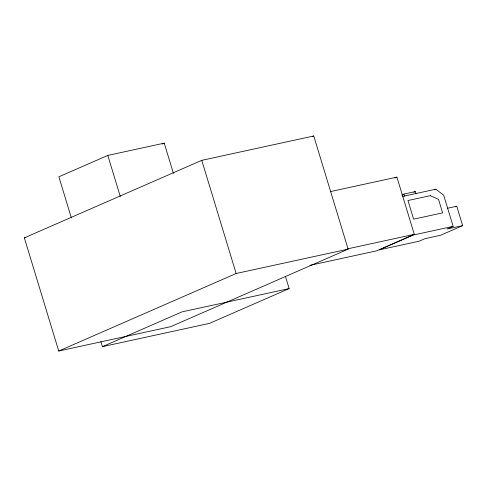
<?xml version="1.0" encoding="UTF-8"?>
<svg xmlns="http://www.w3.org/2000/svg" width="487" height="487" viewBox="0 0 487 487"><rect width="100%" height="100%" fill="white"/><g stroke="black" fill="none" stroke-linecap="round" stroke-linejoin="round"><path stroke-width="0.73" d="M173.433 173.433L164.229 143.154L107.804 155.426L58.878 176.799L71.364 217.896M162.165 144.055L164.229 143.154M24.35 237.857L201.764 160.333L313.75 135.983L348.132 249.143L170.712 326.667L58.732 351.017L24.35 237.857L25.835 237.534M312.356 136.591L313.75 135.983M394.854 178.035L396.917 177.134L414.303 234.344L376.463 250.878L309.884 265.354M401.818 194.989L403.887 194.088L415.301 191.604L415.959 193.759M413.92 192.207L415.301 191.604M58.732 351.017L236.146 273.493L348.132 249.143M434.404 189.82L435.792 189.218L443.669 195.165L453.147 226.358L446.993 229.042L462.65 225.639L456.757 206.238L447.504 208.253M100.894 341.6L102.428 346.653L181.986 311.887L289.144 288.584L285.419 276.312M455.382 206.841L456.757 206.238M289.144 288.584L209.58 323.35L102.428 346.653M462.65 225.639L440.674 235.239L425.017 238.648L419.155 241.211L379.282 249.88L413.274 235.026L453.147 226.358M330.338 191.61L396.917 177.134M402.359 196.486L435.792 189.218M347.724 248.82L414.303 234.344M403.887 194.088L404.545 196.243M201.764 160.333L236.146 273.493M107.804 155.426L120.289 196.517M430.252 195.677L407.966 200.522L413.633 219.168L442.622 212.862L438.507 199.323L430.252 195.677"/></g></svg>
